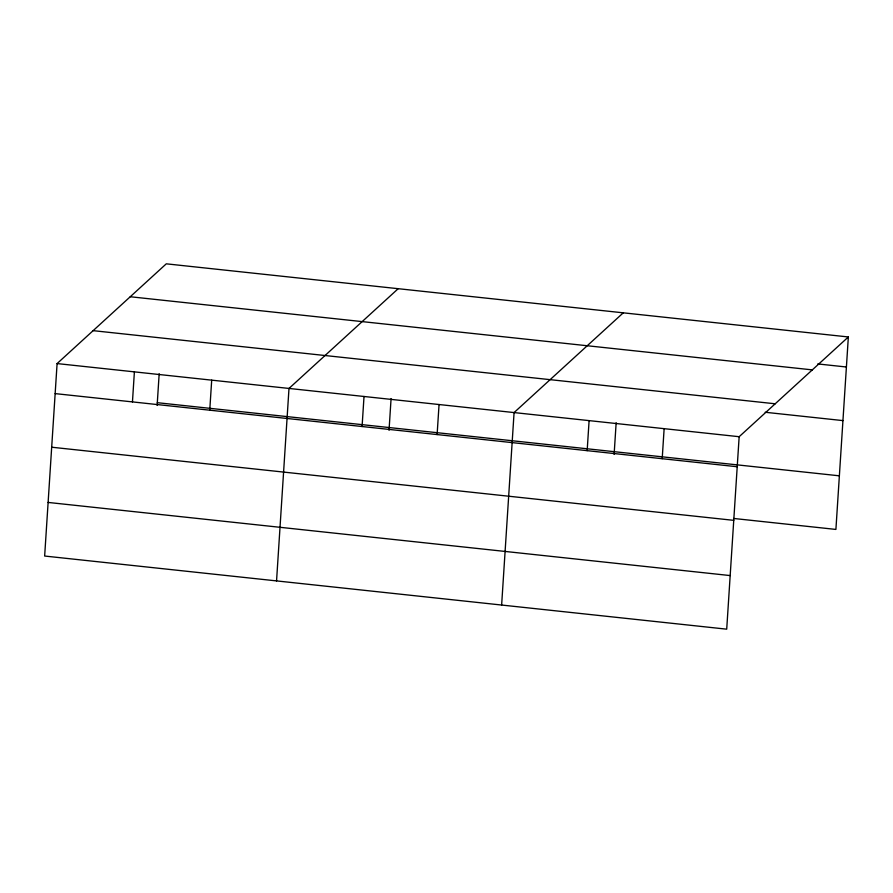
<?xml version="1.0" encoding="UTF-8"?>
<svg xmlns="http://www.w3.org/2000/svg" width="893" height="893" viewBox="0 0 893 893"><rect width="100%" height="100%" fill="white"/><g stroke="black" fill="none" stroke-linecap="round" stroke-linejoin="round"><path stroke-width="1.34" d="M57.096 363.574L44.65 556.038L726.712 629.174L739.158 436.71L848.35 336.962L166.288 263.826L57.096 363.574L739.158 436.71M132.454 401.906L134.397 371.868M157.135 405.444L159.177 373.698M209.755 410.2L211.697 380.15M276.551 580.896L288.997 388.444L398.189 288.696M362.078 426.53L364.02 396.492M389.035 430.303L391.078 398.568M437.112 434.578L439.055 404.529M501.632 605.041L514.078 412.577L623.269 312.829M587.159 450.664L589.101 420.625M614.116 454.437L616.159 422.702M662.193 458.712L664.135 428.662M848.35 336.962L835.904 529.426L733.6 518.453M817.765 363.931L846.408 367.001M130.255 296.744L812.317 369.881M93.129 330.656L775.191 403.792M765.189 412.265L842.936 420.603M157.302 402.687L839.375 475.824M55.154 393.612L737.216 466.749M51.682 447.214L733.756 520.351M48.122 502.435L730.184 575.572"/></g></svg>
